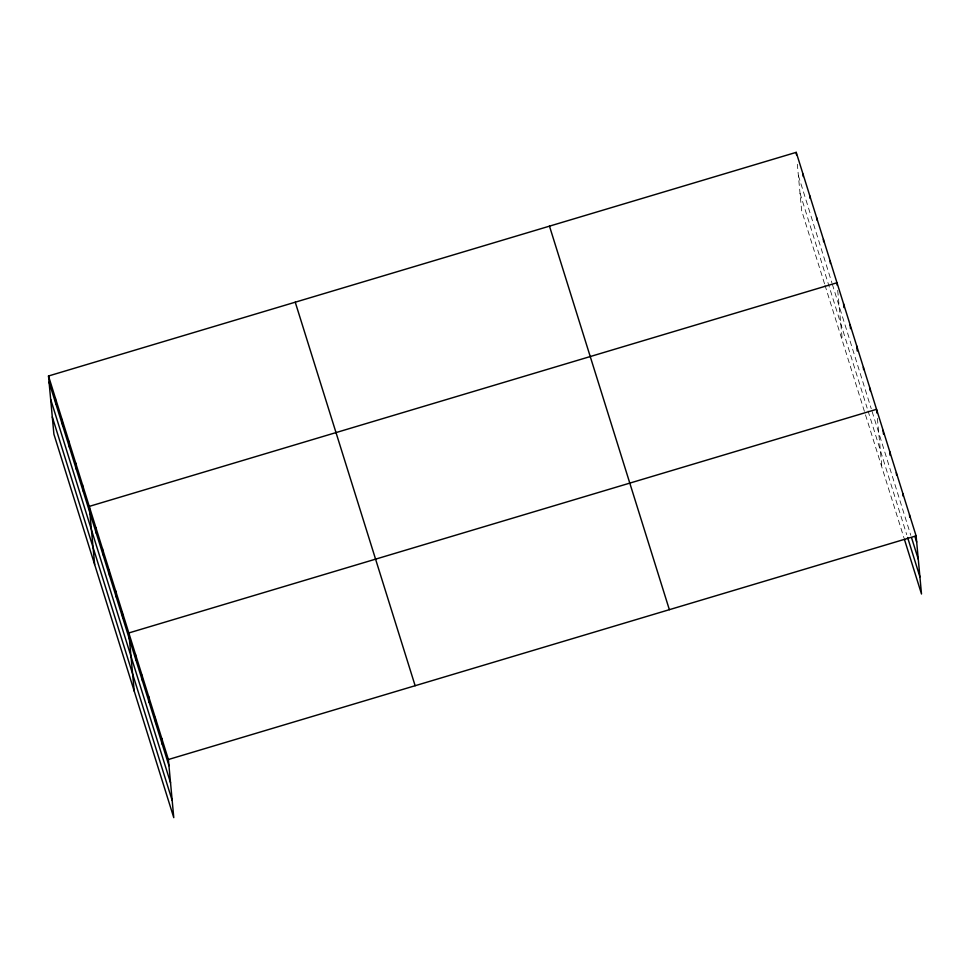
<?xml version="1.0" encoding="UTF-8"?>
<svg xmlns="http://www.w3.org/2000/svg" width="970" height="970" viewBox="0 0 970 970"><rect width="100%" height="100%" fill="white"/><g stroke="black" fill="none" stroke-linecap="round" stroke-linejoin="round"><path stroke-width="0.73" stroke-dasharray="4.85 3.64" d="M798.395 175.679L831.933 282.985M832.357 284.343L871.242 408.734M872.115 411.547L910.794 535.307M800.032 193.333L867.156 408.115M868.041 410.928L906.72 534.676M824.548 283.822L801.62 210.478L797.328 164.257M824.973 285.18L903.919 537.756M877.389 418.361L881.936 467.443M837.692 290.369L842.372 340.882"/><path stroke-width="1.45" d="M48.5 375.996L168.38 759.522L173.775 817.649L53.896 434.123L48.5 375.996L796.224 152.351L916.104 535.876L921.5 594.004L904.355 539.162M168.38 759.522L916.104 535.876M914.928 536.446L916.686 542.072M911.679 538.12L918.275 559.205M907.605 537.489L919.912 576.871M549.481 226.155L669.361 609.681M295.244 302.191L415.136 685.717M49.07 382.18L168.962 765.718M50.67 399.325L170.55 782.851M52.307 416.979L172.187 800.517M909.508 514.779L909.739 517.265M902.924 493.694L903.155 496.167M896.328 472.596L896.559 475.07M889.732 451.499L890.072 455.221M883.136 430.413L883.488 434.123M876.892 413.026L876.54 409.316L128.816 632.961L134.212 691.089M869.957 388.218L870.187 390.692M863.361 367.121L863.591 369.606M856.765 346.035L857.225 350.982M850.169 324.938L850.52 328.648M843.573 303.84L843.924 307.563M837.219 285.228L836.989 282.755L89.264 506.388L94.648 564.516M830.187 261.015L830.417 263.488M823.397 239.287L823.627 241.76M816.607 217.547L816.837 220.02M809.817 195.819L810.047 198.292M803.014 174.079L803.245 176.564M796.224 152.351L796.455 154.824M161.784 738.425L162.366 744.62M155.2 717.339L155.77 723.523M148.604 696.242L149.174 702.438M142.008 675.144L142.578 681.34M135.412 654.047L135.994 660.243M122.232 611.864L122.802 618.06M115.636 590.766L116.206 596.962M109.04 569.681L109.61 575.865M102.444 548.583L103.026 554.779M95.848 527.486L96.43 533.682M82.462 484.661L83.044 490.856M75.672 462.933L76.242 469.116M68.882 441.192L69.452 447.388M62.092 419.464L62.662 425.648M55.29 397.724L55.872 403.92"/></g></svg>
